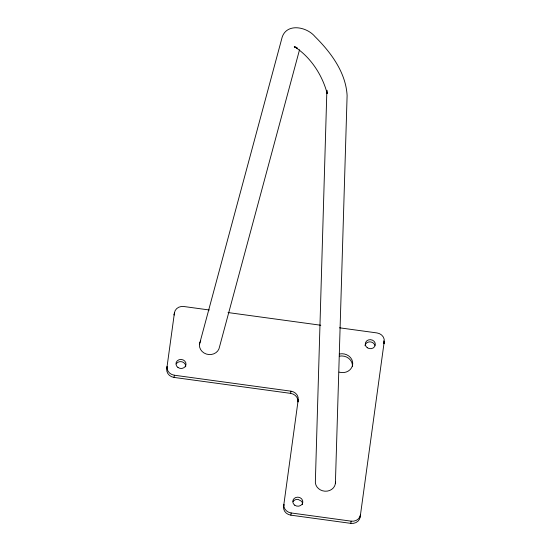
<?xml version="1.0" encoding="UTF-8"?>
<svg xmlns="http://www.w3.org/2000/svg" width="551" height="551" viewBox="0 0 551 551"><rect width="100%" height="100%" fill="white"/><g stroke="black" fill="none" stroke-linecap="round" stroke-linejoin="round"><path stroke-width="0.83" d="M335.394 483.523L347.109 95.543C345.863 72.436 330.855 52.317 314.965 36.58C306.418 26.276 285.101 22.508 281.637 39.169L199.51 344.141M166.76 368.819L167.056 366.615A8.403 7.542 7.7 0 0 174.357 375.224L290.914 391.169A8.403 7.542 7.7 0 1 298.215 399.778L297.919 401.982A8.403 7.542 7.7 0 0 290.618 393.373L174.061 377.428A8.403 7.542 7.7 0 1 166.76 368.819L174.44 312.83A8.403 7.542 7.7 0 1 183.786 306.501L209.311 309.993M174.44 312.83L174.137 315.041A8.403 7.542 7.7 0 1 174.467 313.698M174.061 377.428L174.357 375.224M290.618 393.373L290.914 391.169M283.572 506.562L283.868 504.351A8.403 7.542 7.7 0 0 291.169 512.96L351.118 521.163A8.403 7.542 7.7 0 0 360.464 514.834L360.168 517.038A8.403 7.542 7.7 0 1 350.815 523.367L290.873 515.164A8.403 7.542 7.7 0 1 283.572 506.562L298.215 399.778M290.873 515.164L291.169 512.96M350.815 523.367L351.118 521.163M339.499 327.804L376.939 332.928A8.403 7.542 7.7 0 1 384.24 341.53L383.944 343.741A8.403 7.542 7.7 0 0 383.73 340.911M360.168 517.038L384.24 341.53M299.53 49.776L219.512 346.882A10.097 9.057 7.7 0 1 206.35 354.045A10.097 9.057 7.7 0 1 200.743 340.814M296.19 47.276L294.695 47.241L297.32 48.13L294.275 46.546C310.612 57.063 322.252 74.888 327.191 93.532L326.874 90.316L315.386 480.775A10.097 9.057 7.7 0 0 324.938 491.203A10.097 9.057 7.7 0 0 335.463 482.111M228.031 312.555L320.778 325.242M339.313 356.187A10.503 9.422 7.7 0 1 352.42 366.243M339.616 353.983A10.503 9.422 7.7 0 1 352.736 363.701A10.503 9.422 7.7 0 1 339.099 372.111M293.091 501.617A5.042 4.525 7.7 0 1 298.125 499.42L301.473 501.21A5.042 4.525 7.7 0 1 302.506 504.585M365.01 345.718A5.042 4.525 7.7 0 1 369.673 341.868A5.042 4.525 7.7 0 1 374.873 345.387M176.279 363.874A5.042 4.525 7.7 0 1 182.236 361.883A5.042 4.525 7.7 0 1 185.694 366.842M294.778 505.233A5.042 4.525 7.7 0 0 302.802 502.374A5.042 4.525 7.7 0 0 295.839 497.47A5.042 4.525 7.7 0 0 294.778 505.233M367.276 347.736A5.042 4.525 7.7 0 0 375.3 344.878A5.042 4.525 7.7 0 0 368.337 339.967A5.042 4.525 7.7 0 0 367.276 347.736M177.966 367.496A5.042 4.525 7.7 0 0 185.99 364.638A5.042 4.525 7.7 0 0 179.027 359.734A5.042 4.525 7.7 0 0 177.966 367.496"/></g></svg>
